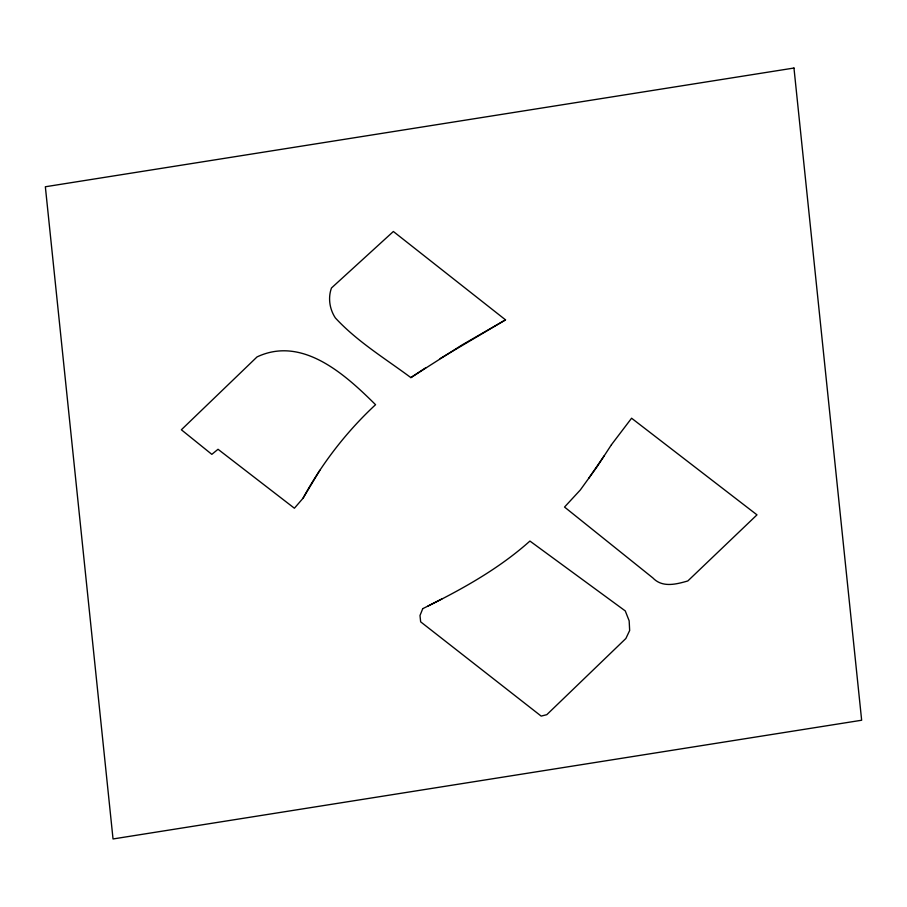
<?xml version="1.0" encoding="UTF-8"?>
<svg xmlns="http://www.w3.org/2000/svg" width="907" height="907" viewBox="0 0 907 907"><rect width="100%" height="100%" fill="white"/><g stroke="black" fill="none" stroke-linecap="round" stroke-linejoin="round"><path stroke-width="1.36" d="M319.82 470.302L302.995 498.294L294.401 508.226L218.031 449.282L211.83 454.35L181.366 429.771L257.044 356.916C302.598 335.465 345.624 374.988 375.555 404.692C346.463 431.721 321.985 463.42 302.995 498.294M588.643 478.42L604.221 455.768M440.099 358.594L505.528 319.865L393.366 231.5L331.474 287.984C327.858 297.915 329.592 309.162 335.363 317.938C357.222 341.599 385.169 358.514 410.86 377.607L425.893 367.664M410.86 377.607L461.856 345.068L505.528 319.865M427.855 606.103L441.947 598.903M422.753 608.654L419.998 615.513L420.655 621.839L541.173 716.099L546.819 714.671L625.887 638.483L629.662 630.501L629.163 620.819L625.263 610.921L529.926 541.06C498.226 569.403 460.722 589.992 422.753 608.654M611.454 444.702L596.999 466.844L580.299 489.995L564.528 507.058L652.87 577.929C662.382 587.974 676.203 584.289 687.823 580.956L756.982 514.859L631.589 418.218L611.454 444.702M793.965 68.036L45.35 186.763L113.035 838.964L861.65 720.237L793.965 68.036"/></g></svg>
